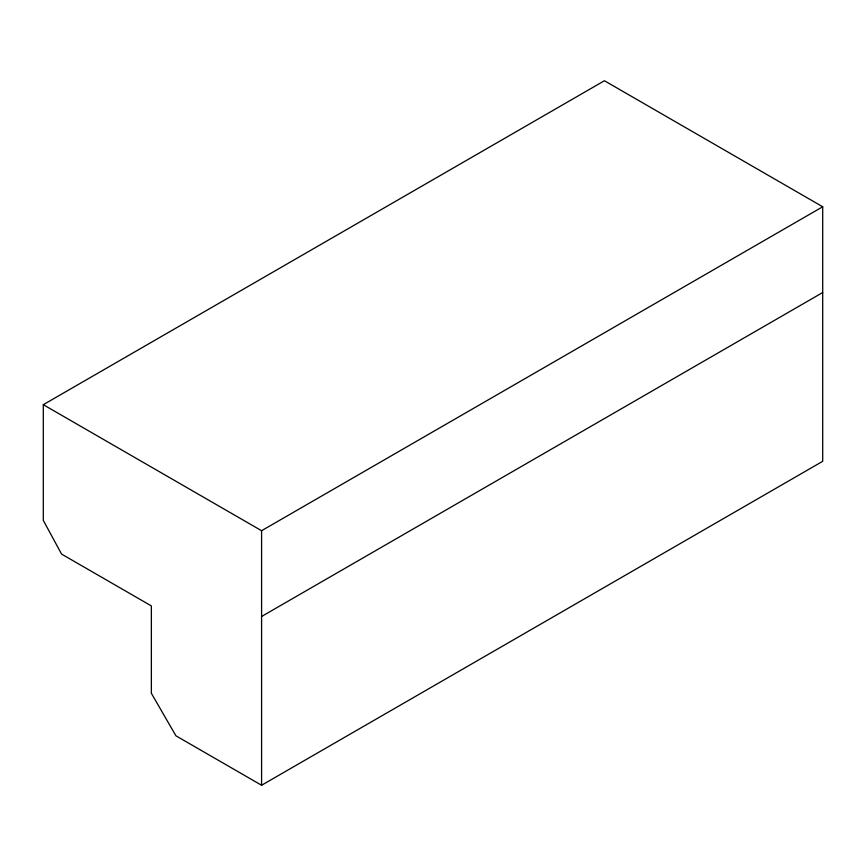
<?xml version="1.0" encoding="UTF-8"?>
<svg xmlns="http://www.w3.org/2000/svg" width="866" height="866" viewBox="0 0 866 866"><rect width="100%" height="100%" fill="white"/><g stroke="black" fill="none" stroke-linecap="round" stroke-linejoin="round"><path stroke-width="1.3" d="M43.3 404.693L604.414 80.744L822.7 206.768L822.7 461.307L261.586 785.256L175.917 735.797L151.366 693.287L151.366 605.929L61.562 554.078L43.3 520.39L43.3 404.693L261.586 530.717L822.7 206.768M261.586 616.484L822.7 292.535M261.586 530.717L261.586 785.256"/></g></svg>
